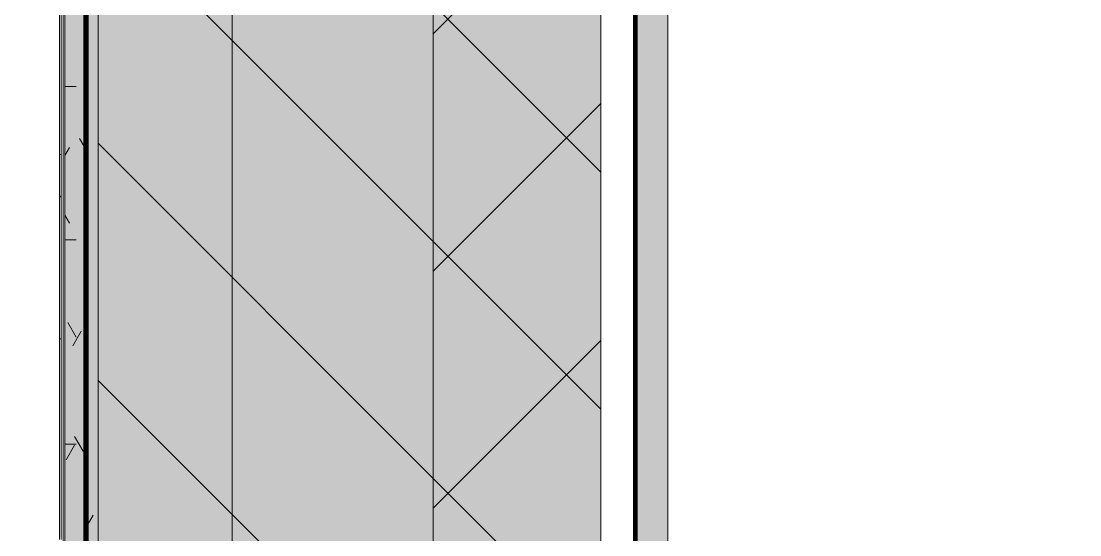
# Model space of a CAD drawing. Header units: millimetres. Extents: x -3817 to 677485, y -22715 to 103890.
# Drawn here: x 107328 to 107959, y 3442 to 3749 of the extents above; entities that cross this region are included whole.
import ezdxf

# ---------------------------------------------------------------- set-up
doc = ezdxf.new("R2010")
doc.units = ezdxf.units.MM
doc.layers.add('PDF _Геометрия', color=7, linetype='Continuous', true_color=0x1d1d1d)
doc.layers.add('PDF _Сплошная заливка', color=7, linetype='Continuous', true_color=0xffffff)

msp = doc.modelspace()

# ---------------------------------------------------------------- hatches: boundary and pattern name
at = {"layer": 'PDF _Сплошная заливка', "transparency": 33554559}
for points in [[(107353.58, 2061.35), (107373.58, 2061.35), (107373.58, 12291.35), (107353.58, 12291.35), (107353.58, 2081.35)], [(107394.45, 2061.35), (107573.58, 2061.35), (107573.58, 4311.35), (107373.58, 4311.35), (107373.58, 2061.35)], [(107573.58, 2061.35), (107673.58, 2061.35), (107673.58, 4311.35), (107573.58, 4311.35), (107573.58, 2131.55)]]:
    msp.add_hatch(color=256, dxfattribs=at).paths.add_polyline_path(points)
at = {"layer": 'PDF _Сплошная заливка', "true_color": 0x8000ff, "transparency": 33554559}
h = msp.add_hatch(color=190, dxfattribs=at)
h.paths.add_polyline_path([(107694.58, 2182.35), (107713.58, 2201.35), (107713.58, 4291.35), (107694.58, 4310.35), (107694.58, 3349.47)], flags=0)
h.paths.add_polyline_path([(107673.58, 4311.35), (107693.58, 4311.35), (107673.58, 4331.35)], flags=0)

# ---------------------------------------------------------------- linework, layer by layer
at = {"layer": 'PDF _Геометрия', "color": 9, "lineweight": 9, "true_color": 0xc0c0c0}
for points in [[(107893.58, 12519.35), (107893.58, 12531.35), (105338.58, 12531.35), (105338.58, 12511.35), (107593.58, 12511.35), (107373.58, 12511.35), (105338.58, 12511.35), (105338.58, 12311.35), (107373.58, 12311.35), (107373.58, 4311.35), (107373.58, 2061.35), (107573.58, 2061.35), (107573.58, 4311.35), (107593.58, 4311.35), (107593.58, 4391.35), (107613.58, 4391.35)], [(107693.58, 2062.35), (107693.58, 4311.35), (107573.58, 4311.35), (107573.58, 2061.35), (107693.58, 2061.35)], [(107350.53, 3439.49), (107350.53, 3453.33), (107350.53, 3467.01), (107350.53, 3480.64), (107350.53, 3494.33), (107350.53, 3508.17), (107350.53, 3522.26), (107350.53, 3536.65), (107350.53, 3551.15), (107350.53, 3565.55), (107350.53, 3579.62), (107350.53, 3593.15), (107350.53, 3605.89), (107350.53, 3617.74), (107350.53, 3628.85), (107350.53, 3639.44), (107350.53, 3649.71), (107350.53, 3659.9), (107350.53, 3670.18), (107350.53, 3680.76), (107350.53, 3691.83), (107350.53, 3703.57), (107350.53, 3716.02), (107350.53, 3728.85), (107350.53, 3741.69), (107350.53, 3754.18)], [(107351.53, 3754.18), (107351.53, 3741.69), (107351.53, 3728.85), (107351.53, 3716.02), (107351.53, 3703.57), (107351.53, 3691.83), (107351.53, 3680.76), (107351.53, 3670.18), (107351.53, 3659.9), (107351.53, 3649.71), (107351.53, 3639.44), (107351.53, 3628.85), (107351.53, 3617.74), (107351.53, 3605.89), (107351.53, 3593.15), (107351.53, 3579.62), (107351.53, 3565.55), (107351.53, 3551.15), (107351.53, 3536.65), (107351.53, 3522.26), (107351.53, 3508.17), (107351.53, 3494.33), (107351.53, 3480.64), (107351.53, 3467.01), (107351.53, 3453.33), (107351.53, 3439.49)], [(107351.53, 3669.04), (107351.53, 3668.98), (107351.53, 3668.85), (107351.53, 3668.67), (107351.53, 3668.46), (107351.53, 3668.24), (107351.53, 3668.04), (107351.53, 3667.88), (107351.53, 3667.73), (107351.53, 3667.55), (107351.53, 3667.26), (107351.53, 3666.82), (107351.53, 3666.15), (107351.53, 3665.21), (107351.53, 3663.94), (107351.53, 3662.37), (107351.53, 3660.51), (107351.53, 3658.4), (107351.53, 3656.07), (107351.53, 3653.53), (107351.53, 3650.82), (107351.53, 3647.93), (107351.53, 3644.85), (107351.53, 3641.57), (107351.53, 3638.09), (107351.53, 3634.39), (107351.53, 3630.47), (107351.53, 3626.31), (107351.53, 3621.9), (107351.53, 3617.25), (107351.53, 3612.42), (107351.53, 3607.48), (107351.53, 3602.51), (107351.53, 3597.58), (107351.53, 3592.77), (107351.53, 3588.15), (107351.53, 3583.8), (107351.53, 3579.77), (107351.53, 3576.06), (107351.53, 3572.68), (107351.53, 3569.66), (107351.53, 3567), (107351.53, 3564.73), (107351.53, 3562.83), (107351.53, 3561.33), (107351.53, 3560.22), (107351.53, 3559.51), (107351.53, 3559.2), (107351.53, 3559.17), (107351.53, 3559.24), (107351.53, 3559.57), (107351.53, 3560.11), (107351.53, 3560.79), (107351.53, 3561.57), (107351.53, 3562.43), (107351.53, 3563.38), (107351.53, 3564.41), (107351.53, 3565.51), (107351.53, 3566.69), (107351.53, 3567.93), (107351.53, 3569.21), (107351.53, 3570.51), (107351.53, 3571.81), (107351.53, 3573.08), (107351.53, 3574.32), (107351.53, 3575.53), (107351.53, 3576.74), (107351.53, 3577.97), (107351.53, 3579.23), (107351.53, 3580.55), (107351.53, 3581.93), (107351.53, 3583.39), (107351.53, 3584.91), (107351.53, 3586.48), (107351.53, 3588.11), (107351.53, 3589.77), (107351.53, 3591.49), (107351.53, 3593.25), (107351.53, 3595.08), (107351.53, 3596.99), (107351.53, 3598.98), (107351.53, 3601.03), (107351.53, 3603.11), (107351.53, 3605.2), (107351.53, 3607.27), (107351.53, 3609.3), (107351.53, 3611.31), (107351.53, 3613.34), (107351.53, 3615.39), (107351.53, 3617.52), (107351.53, 3619.7), (107351.53, 3621.9), (107351.53, 3624.08), (107351.53, 3626.16), (107351.53, 3628.18), (107351.53, 3630.28), (107351.53, 3632.65), (107351.53, 3636.31), (107351.53, 3644.19), (107351.53, 3645.06), (107351.53, 3650.1), (107351.53, 3654.01), (107351.53, 3656.98), (107351.53, 3659.19), (107351.53, 3660.83), (107351.53, 3662.07), (107351.53, 3663.09), (107351.53, 3664), (107351.53, 3664.8), (107351.53, 3665.5), (107351.53, 3666.12), (107351.53, 3666.66), (107351.53, 3667.14), (107351.53, 3667.57), (107351.53, 3667.95), (107351.53, 3668.28), (107351.53, 3668.56), (107351.53, 3668.78), (107351.53, 3668.93), (107351.53, 3669.02), (107351.53, 3669.04), (107350.53, 3669.04), (107350.53, 3669.02), (107350.53, 3668.93), (107350.53, 3668.78), (107350.53, 3668.56), (107350.53, 3668.28), (107350.53, 3667.95), (107350.53, 3667.57), (107350.53, 3667.14), (107350.53, 3666.66), (107350.53, 3666.12), (107350.53, 3665.5), (107350.53, 3664.8), (107350.53, 3664), (107350.53, 3663.09), (107350.53, 3662.07), (107350.53, 3660.83), (107350.53, 3659.19), (107350.53, 3656.98), (107350.53, 3654.01), (107350.53, 3650.1), (107350.53, 3645.06), (107350.53, 3644.19), (107350.53, 3636.31), (107350.53, 3632.65), (107350.53, 3630.28), (107350.53, 3628.18), (107350.53, 3626.16), (107350.53, 3624.08), (107350.53, 3621.9), (107350.53, 3619.7), (107350.53, 3617.52), (107350.53, 3615.39), (107350.53, 3613.34), (107350.53, 3611.31), (107350.53, 3609.3), (107350.53, 3607.27), (107350.53, 3605.2), (107350.53, 3603.11), (107350.53, 3601.03), (107350.53, 3598.98), (107350.53, 3596.99), (107350.53, 3595.08), (107350.53, 3593.25), (107350.53, 3591.49), (107350.53, 3589.77), (107350.53, 3588.11), (107350.53, 3586.48), (107350.53, 3584.91), (107350.53, 3583.39), (107350.53, 3581.93), (107350.53, 3580.55), (107350.53, 3579.23), (107350.53, 3577.97), (107350.53, 3576.74), (107350.53, 3575.53), (107350.53, 3574.32), (107350.53, 3573.08), (107350.53, 3571.81), (107350.53, 3570.51), (107350.53, 3569.21), (107350.53, 3567.93), (107350.53, 3566.69), (107350.53, 3565.51), (107350.53, 3564.41), (107350.53, 3563.38), (107350.53, 3562.43), (107350.53, 3561.57), (107350.53, 3560.79), (107350.53, 3560.11), (107350.53, 3559.57), (107350.53, 3559.24), (107350.53, 3559.17), (107350.53, 3559.2), (107350.53, 3559.51), (107350.53, 3560.22), (107350.53, 3561.33), (107350.53, 3562.83), (107350.53, 3564.73), (107350.53, 3567), (107350.53, 3569.66), (107350.53, 3572.68), (107350.53, 3576.06), (107350.53, 3579.77), (107350.53, 3583.8), (107350.53, 3588.15), (107350.53, 3592.77), (107350.53, 3597.58), (107350.53, 3602.51), (107350.53, 3607.48), (107350.53, 3612.42), (107350.53, 3617.25), (107350.53, 3621.9), (107350.53, 3626.31), (107350.53, 3630.47), (107350.53, 3634.39), (107350.53, 3638.09), (107350.53, 3641.57), (107350.53, 3644.85), (107350.53, 3647.93), (107350.53, 3650.82), (107350.53, 3653.53), (107350.53, 3656.07), (107350.53, 3658.4), (107350.53, 3660.51), (107350.53, 3662.37), (107350.53, 3663.94), (107350.53, 3665.21), (107350.53, 3666.15), (107350.53, 3666.82), (107350.53, 3667.26), (107350.53, 3667.55), (107350.53, 3667.73), (107350.53, 3667.88), (107350.53, 3668.04), (107350.53, 3668.24), (107350.53, 3668.46), (107350.53, 3668.67), (107350.53, 3668.85), (107350.53, 3668.98), (107350.53, 3669.04)], [(107351.53, 3668.62), (107351.53, 3668.56), (107351.53, 3668.43), (107351.53, 3668.25), (107351.53, 3668.03), (107351.53, 3667.82), (107351.53, 3667.62), (107351.53, 3667.45), (107351.53, 3667.31), (107351.53, 3667.13), (107351.53, 3666.84), (107351.53, 3666.4), (107351.53, 3665.73), (107351.53, 3664.79), (107351.53, 3663.52), (107351.53, 3661.94), (107351.53, 3660.09), (107351.53, 3657.98), (107351.53, 3655.65), (107351.53, 3653.11), (107351.53, 3650.4), (107351.53, 3647.51), (107351.53, 3644.43), (107351.53, 3641.15), (107351.53, 3637.67), (107351.53, 3633.97), (107351.53, 3630.05), (107351.53, 3625.89), (107351.53, 3621.48), (107351.53, 3616.83), (107351.53, 3612), (107351.53, 3607.06), (107351.53, 3602.09), (107351.53, 3597.16), (107351.53, 3592.35), (107351.53, 3587.73), (107351.53, 3583.38), (107351.53, 3579.35), (107351.53, 3575.63), (107351.53, 3572.26), (107351.53, 3569.24), (107351.53, 3566.58), (107351.53, 3564.3), (107351.53, 3562.41), (107351.53, 3560.91), (107351.53, 3559.8), (107351.53, 3559.09), (107351.53, 3558.77), (107351.53, 3558.75), (107351.53, 3558.82), (107351.53, 3559.14), (107351.53, 3559.69), (107351.53, 3560.37), (107351.53, 3561.15), (107351.53, 3562.01), (107351.53, 3562.96), (107351.53, 3563.98), (107351.53, 3565.09), (107351.53, 3566.27), (107351.53, 3567.51), (107351.53, 3568.79), (107351.53, 3570.09), (107351.53, 3571.38), (107351.53, 3572.66), (107351.53, 3573.9), (107351.53, 3575.11), (107351.53, 3576.32), (107351.53, 3577.55), (107351.53, 3578.81), (107351.53, 3580.12), (107351.53, 3581.51), (107351.53, 3582.97), (107351.53, 3584.49), (107351.53, 3586.06), (107351.53, 3587.69), (107351.53, 3589.35), (107351.53, 3591.06), (107351.53, 3592.83), (107351.53, 3594.66), (107351.53, 3596.57), (107351.53, 3598.55), (107351.53, 3600.6), (107351.53, 3602.69), (107351.53, 3604.78), (107351.53, 3606.85), (107351.53, 3608.88), (107351.53, 3610.89), (107351.53, 3612.91), (107351.53, 3614.97), (107351.53, 3617.09), (107351.53, 3619.28), (107351.53, 3621.48), (107351.53, 3623.65), (107351.53, 3625.74), (107351.53, 3627.75), (107351.53, 3629.85), (107351.53, 3632.23), (107351.53, 3635.89), (107351.53, 3643.77), (107350.53, 3643.77), (107350.53, 3635.89), (107350.53, 3632.23), (107350.53, 3629.85), (107350.53, 3627.75), (107350.53, 3625.74), (107350.53, 3623.65), (107350.53, 3621.48), (107350.53, 3619.28), (107350.53, 3617.09), (107350.53, 3614.97), (107350.53, 3612.91), (107350.53, 3610.89), (107350.53, 3608.88), (107350.53, 3606.85), (107350.53, 3604.78), (107350.53, 3602.69), (107350.53, 3600.6), (107350.53, 3598.55), (107350.53, 3596.57), (107350.53, 3594.66), (107350.53, 3592.83), (107350.53, 3591.06), (107350.53, 3589.35), (107350.53, 3587.69), (107350.53, 3586.06), (107350.53, 3584.49), (107350.53, 3582.97), (107350.53, 3581.51), (107350.53, 3580.12), (107350.53, 3578.81), (107350.53, 3577.55), (107350.53, 3576.32), (107350.53, 3575.11), (107350.53, 3573.9), (107350.53, 3572.66), (107350.53, 3571.38), (107350.53, 3570.09), (107350.53, 3568.79), (107350.53, 3567.51), (107350.53, 3566.27), (107350.53, 3565.09), (107350.53, 3563.98), (107350.53, 3562.96), (107350.53, 3562.01), (107350.53, 3561.15), (107350.53, 3560.37), (107350.53, 3559.69), (107350.53, 3559.14), (107350.53, 3558.82), (107350.53, 3558.75), (107350.53, 3558.77), (107350.53, 3559.09), (107350.53, 3559.8), (107350.53, 3560.91), (107350.53, 3562.41), (107350.53, 3564.3), (107350.53, 3566.58), (107350.53, 3569.24), (107350.53, 3572.26), (107350.53, 3575.63), (107350.53, 3579.35), (107350.53, 3583.38), (107350.53, 3587.73), (107350.53, 3592.35), (107350.53, 3597.16), (107350.53, 3602.09), (107350.53, 3607.06), (107350.53, 3612), (107350.53, 3616.83), (107350.53, 3621.48), (107350.53, 3625.89), (107350.53, 3630.05), (107350.53, 3633.97), (107350.53, 3637.67), (107350.53, 3641.15), (107350.53, 3644.43), (107350.53, 3647.51), (107350.53, 3650.4), (107350.53, 3653.11), (107350.53, 3655.65), (107350.53, 3657.98), (107350.53, 3660.09), (107350.53, 3661.94), (107350.53, 3663.52), (107350.53, 3664.79), (107350.53, 3665.73), (107350.53, 3666.4), (107350.53, 3666.84), (107350.53, 3667.13), (107350.53, 3667.31), (107350.53, 3667.45), (107350.53, 3667.62), (107350.53, 3667.82), (107350.53, 3668.03), (107350.53, 3668.25), (107350.53, 3668.43), (107350.53, 3668.56), (107350.53, 3668.62)], [(107350.53, 3668.62), (107350.53, 3668.6), (107350.53, 3668.51), (107350.53, 3668.35), (107350.53, 3668.13), (107350.53, 3667.86), (107350.53, 3667.53), (107350.53, 3667.15), (107350.53, 3666.72), (107350.53, 3666.24), (107350.53, 3665.7), (107350.53, 3665.08), (107350.53, 3664.38), (107350.53, 3663.58), (107350.53, 3662.67), (107350.53, 3661.64), (107350.53, 3660.4), (107350.53, 3658.77), (107350.53, 3656.56), (107350.53, 3653.59), (107350.53, 3649.68), (107350.53, 3644.64)], [(107351.53, 3644.64), (107351.53, 3649.68), (107351.53, 3653.59), (107351.53, 3656.56), (107351.53, 3658.77), (107351.53, 3660.4), (107351.53, 3661.64), (107351.53, 3662.67), (107351.53, 3663.58), (107351.53, 3664.38), (107351.53, 3665.08), (107351.53, 3665.7), (107351.53, 3666.24), (107351.53, 3666.72), (107351.53, 3667.15), (107351.53, 3667.53), (107351.53, 3667.86), (107351.53, 3668.13), (107351.53, 3668.35), (107351.53, 3668.51), (107351.53, 3668.6), (107351.53, 3668.62)], [(107351.53, 3644.19), (107350.53, 3644.19)], [(107350.53, 3559.17), (107351.53, 3559.17)]]:
    msp.add_lwpolyline(points, dxfattribs=at)
for points in [[(105403.58, 2061.35), (107353.58, 2061.35), (107373.58, 2061.35), (107373.58, 12291.35), (107373.58, 12311.35), (105338.58, 12311.35), (105338.58, 12291.35), (107353.58, 12291.35), (107353.58, 2081.35), (105403.58, 2081.35)], [(107367.54, 2082.35), (107367.54, 12290.45), (107366.54, 12290.45), (107366.54, 2082.35)]]:
    msp.add_lwpolyline(points, close=True, dxfattribs=at)
at = {"layer": 'PDF _Геометрия', "color": 171, "lineweight": 70, "true_color": 0x8080ff}
msp.add_lwpolyline([(107366.54, 2082.35), (107366.54, 12290.45), (107365.54, 12290.45), (107365.54, 2082.35)], close=True, dxfattribs=at)
at = {"layer": 'PDF _Геометрия', "color": 253, "lineweight": 9, "true_color": 0xaaaaaa}
msp.add_lwpolyline([(107453.58, 5.09), (107453.58, 2505.09), (107453.58, 4828.61)], dxfattribs=at)
at = {"layer": 'PDF _Геометрия', "color": 7, "lineweight": 9}
for points in [[(107693.58, 4311.35), (107673.58, 4331.35), (107673.58, 4311.35), (107673.58, 2061.35)], [(107694.58, 4310.35), (107713.58, 4291.35), (107713.58, 2201.35), (108293.58, 2201.35)], [(107713.58, 4291.35), (107984.08, 4291.35), (107713.58, 4291.35), (107713.58, 2201.35)], [(107352.58, 3752.91), (107352.58, 3747.3), (107352.58, 3741.76), (107352.58, 3736.29), (107352.58, 3730.88), (107352.58, 3725.52), (107352.58, 3720.21), (107352.58, 3714.95), (107352.58, 3709.73), (107352.58, 3704.54), (107352.58, 3699.39), (107352.58, 3694.26), (107352.58, 3689.15), (107352.58, 3684.05), (107352.58, 3678.97), (107352.58, 3673.89), (107352.58, 3668.81), (107352.58, 3663.73), (107352.58, 3658.64), (107352.58, 3653.54), (107352.58, 3648.41), (107352.58, 3643.27), (107352.58, 3638.09), (107352.58, 3632.88), (107352.58, 3627.63), (107352.58, 3622.34), (107352.58, 3617), (107352.58, 3611.6), (107352.58, 3606.14), (107352.58, 3600.63), (107352.58, 3595.04), (107352.58, 3589.38), (107352.58, 3583.64), (107352.58, 3577.82), (107352.58, 3571.91), (107352.58, 3565.9), (107352.58, 3559.8), (107352.58, 3553.59), (107352.58, 3547.28), (107352.58, 3540.85), (107352.58, 3534.3), (107352.58, 3527.63), (107352.58, 3520.84), (107352.58, 3513.9), (107352.58, 3506.84), (107352.58, 3499.62), (107352.58, 3492.26), (107352.58, 3485.18), (107352.58, 3478.19), (107352.58, 3471.29), (107352.58, 3464.47), (107352.58, 3457.74), (107352.58, 3451.09), (107352.58, 3444.5), (107352.58, 3437.99)], [(107352.58, 3439.93), (107352.58, 3443.3), (107352.58, 3446.65), (107352.58, 3449.98), (107352.58, 3453.29), (107352.58, 3456.58), (107352.58, 3459.86), (107352.58, 3463.12), (107352.58, 3466.35), (107352.58, 3469.57), (107352.58, 3472.75), (107352.58, 3476.04), (107352.58, 3479.45), (107352.58, 3482.97), (107352.58, 3486.58), (107352.58, 3490.3), (107352.58, 3494.1), (107352.58, 3497.98), (107352.58, 3501.95), (107352.58, 3505.99), (107352.58, 3510.09), (107352.58, 3514.25), (107352.58, 3518.47), (107352.58, 3522.74), (107352.58, 3527.05), (107352.58, 3531.4), (107352.58, 3535.78), (107352.58, 3540.19), (107352.58, 3544.62), (107352.58, 3549.06), (107352.58, 3553.51), (107352.58, 3560.01), (107352.58, 3566.52), (107352.58, 3573.05), (107352.58, 3579.57), (107352.58, 3586.07), (107352.58, 3592.53), (107352.58, 3598.94), (107352.58, 3605.29), (107352.58, 3611.56), (107352.58, 3617.73), (107352.58, 3623.8), (107352.58, 3629.74), (107352.58, 3636.27), (107352.58, 3641.91), (107352.58, 3646.75), (107352.58, 3650.9), (107352.58, 3654.45), (107352.58, 3657.52), (107352.58, 3660.19), (107352.58, 3662.57), (107352.58, 3664.76), (107352.58, 3666.86), (107352.58, 3668.97), (107352.58, 3671.2), (107352.58, 3673.64), (107352.58, 3676.39), (107352.58, 3679.56), (107352.58, 3681.62), (107352.58, 3683.75), (107352.58, 3685.96), (107352.58, 3688.25), (107352.58, 3690.62), (107352.58, 3693.05), (107352.58, 3695.54), (107352.58, 3698.1), (107352.58, 3700.72), (107352.58, 3703.39), (107352.58, 3706.12), (107352.58, 3708.89), (107352.58, 3711.72), (107352.58, 3714.58), (107352.58, 3717.49), (107352.58, 3720.43), (107352.58, 3723.41), (107352.58, 3726.42), (107352.58, 3729.46), (107352.58, 3732.52), (107352.58, 3735.61), (107352.58, 3738.71), (107352.58, 3741.83), (107352.58, 3744.95), (107352.58, 3748.09), (107352.58, 3751.24)], [(107352.58, 3751.24), (107352.58, 3748.09), (107352.58, 3744.95), (107352.58, 3741.83), (107352.58, 3738.71), (107352.58, 3735.61), (107352.58, 3732.52), (107352.58, 3729.46), (107352.58, 3726.42), (107352.58, 3723.41), (107352.58, 3720.43), (107352.58, 3717.49), (107352.58, 3714.58), (107352.58, 3711.72), (107352.58, 3708.89), (107352.58, 3706.12), (107352.58, 3703.39), (107352.58, 3700.72), (107352.58, 3698.1), (107352.58, 3695.54), (107352.58, 3693.05), (107352.58, 3690.62), (107352.58, 3688.25), (107352.58, 3685.96), (107352.58, 3683.75), (107352.58, 3681.62), (107352.58, 3679.56), (107352.58, 3676.39), (107352.58, 3673.64), (107352.58, 3671.2), (107352.58, 3668.97), (107352.58, 3666.86), (107352.58, 3664.76), (107352.58, 3662.57), (107352.58, 3660.19), (107352.58, 3657.52), (107352.58, 3654.45), (107352.58, 3650.9), (107352.58, 3646.75), (107352.58, 3641.91), (107352.58, 3636.27), (107352.58, 3629.74), (107352.58, 3623.8), (107352.58, 3617.73), (107352.58, 3611.56), (107352.58, 3605.29), (107352.58, 3598.94), (107352.58, 3592.53), (107352.58, 3586.07), (107352.58, 3579.57), (107352.58, 3573.05), (107352.58, 3566.52), (107352.58, 3560.01), (107352.58, 3553.51), (107352.58, 3549.06), (107352.58, 3544.62), (107352.58, 3540.19), (107352.58, 3535.78), (107352.58, 3531.4), (107352.58, 3527.05), (107352.58, 3522.74), (107352.58, 3518.47), (107352.58, 3514.25), (107352.58, 3510.09), (107352.58, 3505.99), (107352.58, 3501.95), (107352.58, 3497.98), (107352.58, 3494.1), (107352.58, 3490.3), (107352.58, 3486.58), (107352.58, 3482.97), (107352.58, 3479.45), (107352.58, 3476.04), (107352.58, 3472.75), (107352.58, 3469.57), (107352.58, 3466.35), (107352.58, 3463.12), (107352.58, 3459.86), (107352.58, 3456.58), (107352.58, 3453.29), (107352.58, 3449.98), (107352.58, 3446.65), (107352.58, 3443.3), (107352.58, 3439.93)], [(107352.58, 3510.49), (107352.58, 3510.5), (107352.58, 3510.51), (107352.58, 3510.52), (107352.58, 3510.53), (107352.58, 3510.54), (107352.58, 3510.55), (107352.58, 3510.56), (107352.58, 3510.57), (107352.58, 3510.58), (107352.58, 3510.59), (107352.58, 3510.6), (107352.58, 3510.61), (107352.58, 3510.62), (107352.58, 3510.63), (107352.58, 3510.64), (107352.58, 3510.65), (107352.58, 3510.66), (107352.58, 3510.67), (107352.58, 3510.68), (107352.58, 3510.69), (107352.58, 3510.7), (107352.58, 3510.71), (107352.58, 3510.72), (107352.58, 3510.73), (107352.58, 3510.74), (107352.58, 3510.75), (107352.58, 3510.76), (107352.58, 3510.77), (107352.58, 3510.78), (107352.58, 3510.79), (107352.58, 3510.8), (107352.58, 3510.81), (107352.58, 3510.82), (107352.58, 3510.83), (107352.58, 3510.84), (107352.58, 3510.85), (107352.58, 3510.86), (107352.58, 3510.87), (107352.58, 3510.88), (107352.58, 3510.89), (107352.58, 3510.9), (107352.58, 3510.91), (107352.58, 3510.92), (107352.58, 3510.93), (107352.58, 3510.94), (107352.58, 3510.95), (107352.58, 3510.96), (107352.58, 3510.97), (107352.58, 3510.98), (107352.58, 3510.99), (107352.58, 3511), (107352.58, 3511.01), (107352.58, 3511.02), (107352.58, 3511.03), (107352.58, 3511.04), (107352.58, 3511.05), (107352.58, 3511.06), (107352.58, 3511.07), (107352.58, 3511.08), (107352.58, 3511.09), (107352.58, 3511.1), (107352.58, 3511.11), (107352.58, 3511.12), (107352.58, 3511.13), (107352.58, 3511.14), (107352.58, 3511.15), (107352.58, 3511.16), (107352.58, 3511.17), (107352.58, 3511.18), (107352.58, 3511.19), (107352.58, 3511.2), (107352.58, 3511.21), (107352.58, 3511.22), (107352.58, 3511.23), (107352.58, 3511.24), (107352.58, 3511.25), (107352.58, 3511.26), (107352.58, 3511.27), (107352.58, 3511.28), (107352.58, 3511.29), (107352.58, 3511.3), (107352.58, 3511.31), (107352.58, 3511.32), (107352.58, 3511.33), (107352.58, 3511.34), (107352.58, 3511.35), (107352.58, 3511.36), (107352.58, 3511.37), (107352.58, 3511.38), (107352.58, 3511.39), (107352.58, 3511.4), (107352.58, 3511.41), (107352.58, 3511.42), (107352.58, 3511.43), (107352.58, 3511.44), (107352.58, 3511.45), (107352.58, 3511.46), (107352.58, 3511.47), (107352.58, 3511.49), (107352.58, 3511.5), (107352.58, 3511.51), (107352.58, 3511.52), (107352.58, 3511.53), (107352.58, 3511.54), (107352.58, 3511.55), (107352.58, 3511.56), (107352.58, 3511.57), (107352.58, 3511.58), (107352.58, 3511.59), (107352.58, 3511.6), (107352.58, 3511.61), (107352.58, 3511.62), (107352.58, 3511.63), (107352.58, 3511.64), (107352.58, 3511.65), (107352.58, 3511.66), (107352.58, 3511.67), (107352.58, 3511.68), (107352.58, 3511.69), (107352.58, 3511.7), (107352.58, 3511.71), (107352.58, 3511.72), (107352.58, 3511.73), (107352.58, 3511.74), (107352.58, 3511.75), (107352.58, 3511.76), (107352.58, 3511.77), (107352.58, 3511.78), (107352.58, 3511.79), (107352.58, 3511.8), (107352.58, 3511.81), (107352.58, 3511.82), (107352.58, 3511.83), (107352.58, 3511.84), (107352.58, 3511.85), (107352.58, 3511.86), (107352.58, 3511.87), (107352.58, 3511.88), (107352.58, 3511.89), (107352.58, 3511.9), (107352.58, 3511.91), (107352.58, 3511.92), (107352.58, 3511.93), (107352.58, 3511.94), (107352.58, 3511.95), (107352.58, 3511.97), (107352.58, 3511.98), (107352.58, 3511.99), (107352.58, 3512), (107352.58, 3512.01), (107352.58, 3512.02), (107352.58, 3512.03), (107352.58, 3512.04), (107352.58, 3512.05), (107352.58, 3512.06), (107352.58, 3543.24), (107352.58, 3544.49), (107352.58, 3545.8), (107352.58, 3547.14), (107352.58, 3548.48), (107352.58, 3549.77), (107352.58, 3550.99), (107352.58, 3552.1), (107352.58, 3557.38), (107352.58, 3562.43), (107352.58, 3567.23), (107352.58, 3571.79), (107352.58, 3576.09), (107352.58, 3580.14), (107352.58, 3583.92), (107352.58, 3587.44), (107352.58, 3590.67), (107352.58, 3593.62), (107352.58, 3596.28), (107352.58, 3598.83), (107352.58, 3601.32), (107352.58, 3603.75), (107352.58, 3606.13), (107352.58, 3608.44), (107352.58, 3610.7), (107352.58, 3612.88), (107352.58, 3615), (107352.58, 3617.05), (107352.58, 3619.02), (107352.58, 3620.92), (107352.58, 3622.73), (107352.58, 3624.46), (107352.58, 3626.11), (107352.58, 3627.67)]]:
    msp.add_lwpolyline(points, dxfattribs=at)
at = {"layer": 'PDF _Геометрия', "color": 231, "lineweight": 70, "true_color": 0xff80c0}
msp.add_lwpolyline([(108273.58, 2061.35), (108273.58, 2062.35), (107694.58, 2062.35), (107694.58, 4311.35), (107693.58, 4311.35), (107693.58, 2062.35)], dxfattribs=at)
at = {"layer": 'PDF _Геометрия', "lineweight": 9}
for points in [[(107673.58, 3658.64), (107573.58, 3758.64), (107373.58, 3958.64)], [(107573.58, 3741.02), (107673.58, 3841.02)], [(107673.58, 3517.22), (107573.58, 3617.22), (107373.58, 3817.22)], [(107573.58, 3599.6), (107673.58, 3699.6)], [(107673.58, 3375.79), (107573.58, 3475.79), (107373.58, 3675.79)], [(107573.58, 3458.18), (107673.58, 3558.18)], [(107673.58, 3234.37), (107573.58, 3334.37), (107373.58, 3534.37)]]:
    msp.add_lwpolyline(points, dxfattribs=at)
at = {"layer": 'PDF _Геометрия', "color": 253, "lineweight": 9, "true_color": 0x9b9b9b}
for points in [[(107353.58, 3709.67), (107360.35, 3709.67)], [(107367.49, 3669.88), (107362.46, 3678.59)], [(107356.41, 3673.39), (107353.58, 3668.49)], [(107356.33, 3628.25), (107353.58, 3633.02)], [(107353.58, 3618.23), (107360.35, 3618.23)], [(107360.41, 3560.21), (107355.39, 3568.92)], [(107363.48, 3563.72), (107358.45, 3555.01)], [(107364.5, 3492.18), (107359.47, 3500.89)], [(107353.58, 3496.31), (107360.35, 3496.31)], [(107359.4, 3495.69), (107354.37, 3486.98)], [(107370.56, 3454.06), (107365.53, 3445.34)]]:
    msp.add_lwpolyline(points, dxfattribs=at)

doc.saveas('drawing.dxf')
